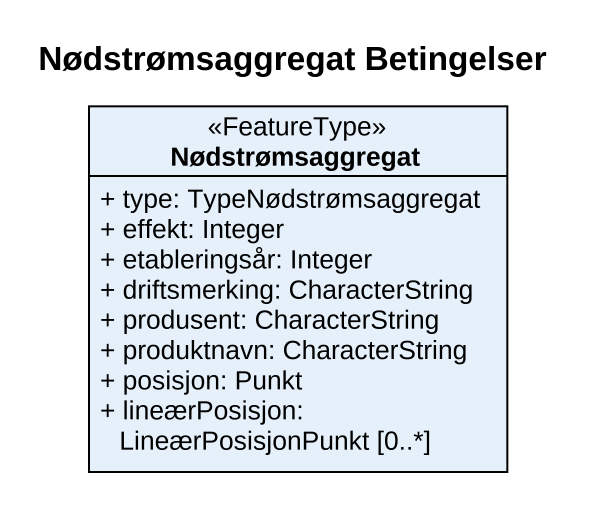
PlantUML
@startuml
title Nødstrømsaggregat Betingelser
hide circle
hide empty members
skinparam classAttributeIconSize 0
class Nødstrømsaggregat <<FeatureType>> {
  + type: TypeNødstrømsaggregat
  + effekt: Integer
  + etableringsår: Integer
  + driftsmerking: CharacterString
  + produsent: CharacterString
  + produktnavn: CharacterString
  + posisjon: Punkt
  + lineærPosisjon: LineærPosisjonPunkt [0..*]
}
@enduml
